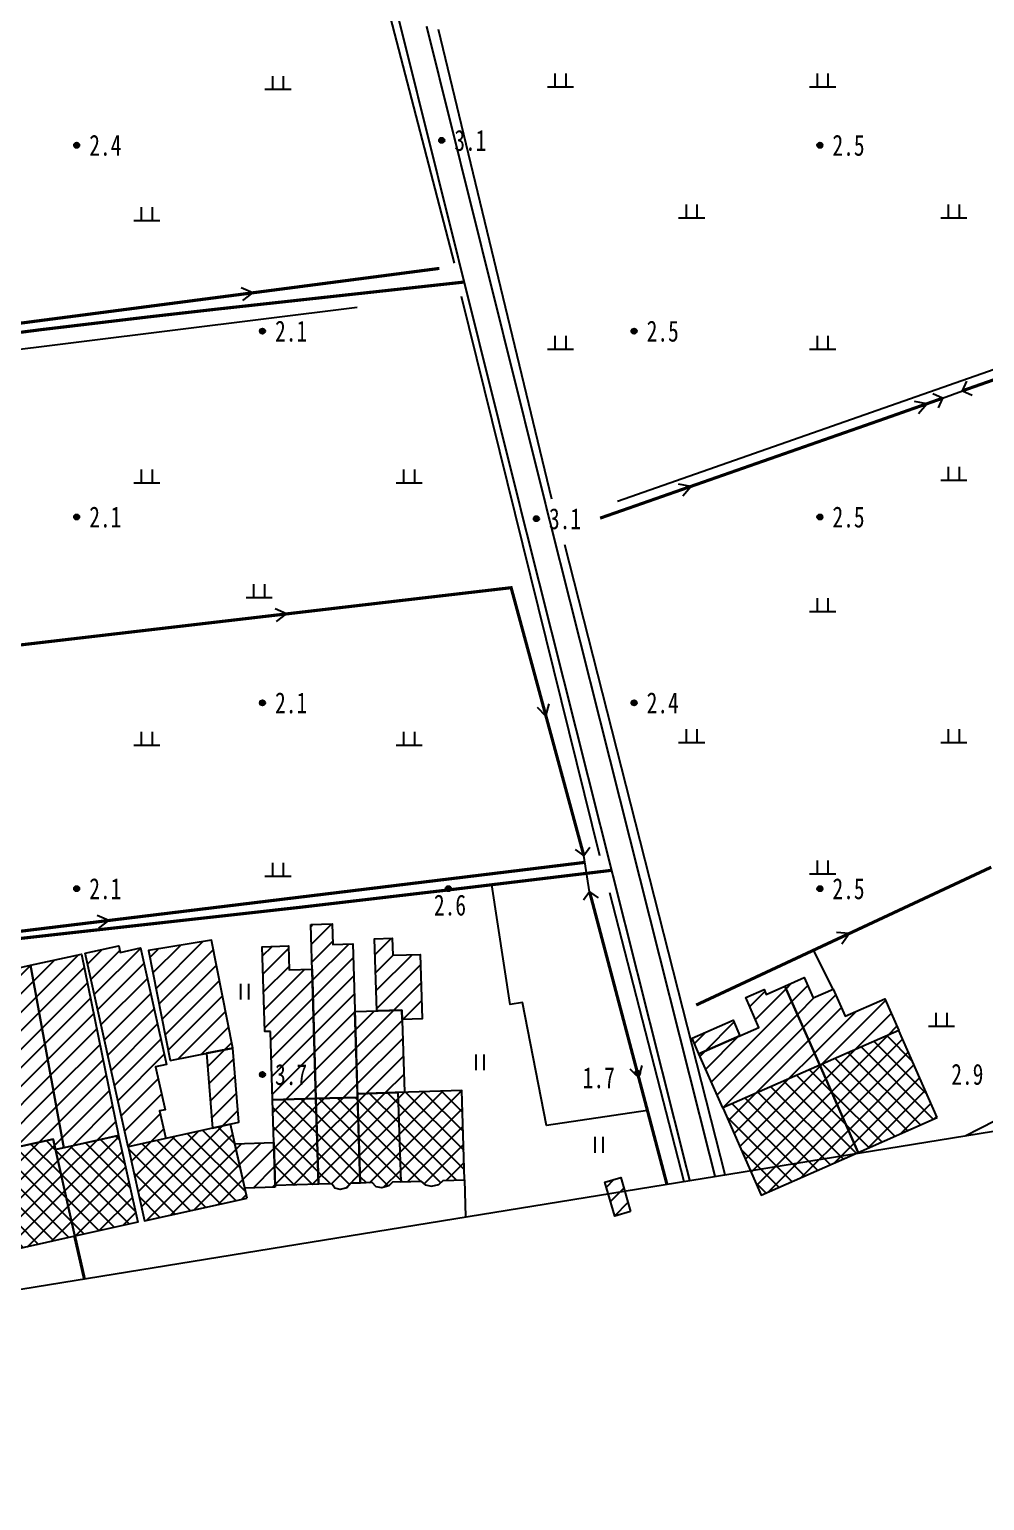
# Model space of a CAD drawing. Header units: metres. Extents: x 494039 to 619385, y 3351420 to 3402703.
# Drawn here: x 538232.9 to 538415, y 3373745.9 to 3374026.4 of the extents above; entities that cross this region are included whole.
import ezdxf
from ezdxf.enums import TextEntityAlignment as Align

# ---------------------------------------------------------------- set-up
doc = ezdxf.new("R2010")
doc.units = ezdxf.units.M
for name, pattern in [('2180', [0]), ('2430', [0]), ('4430', [0]), ('9376', [0]), ('9610', [0])]:
    doc.linetypes.add(name, pattern=pattern)
for name, color, linetype in [('220200', 130, 'Continuous'), ('220900', 130, '2180'), ('261301', 141, 'Continuous'), ('310300', 8, 'Continuous'), ('310500', 8, 'Continuous'), ('380201', 8, '2430'), ('420500', 8, 'Continuous'), ('440300', 8, '4430'), ('720100', 8, 'Continuous'), ('810100', 8, '9610'), ('810302', 8, 'Continuous'), ('810510', 8, 'Continuous'), ('810600', 8, 'Continuous'), ('范围线', 8, 'Continuous')]:
    doc.layers.add(name, color=color, linetype=linetype)
pattern_1 = [(45, (0, 0), (-1.767766953, 1.767766953), []), (135, (0, 0), (-1.767766953, -1.767766953), [])]
pattern_2 = [(45, (0, 0), (-1.767766953, 1.767766953), [])]

# ---------------------------------------------------------------- blocks, each defined once
blk = doc.blocks.new('gu')
at = {"flags": 128}
for points in [[(3.75, 0), (-3.75, 0)], [(2.71, -0.6), (3.75, 0), (3.75, 0), (2.71, 0.6)]]:
    blk.add_lwpolyline(points, dxfattribs=at)
blk = doc.blocks.new('p_point')
for radius in [0.25, 0.2, 0.15, 0.1, 0.05]:
    blk.add_circle((0, 0), radius)
blk.add_point((0, 0))
blk = doc.blocks.new('ve')
at = {"color": 0, "linetype": 'Continuous'}
for p, q in [((-0.4, 1.5), (-0.4, 0)), ((0.4, 0), (0.4, 1.5))]:
    blk.add_line(p, q, dxfattribs=at)
blk = doc.blocks.new('vm')
at = {"linetype": 'Continuous'}
for p, q in [((1.25, 0), (-1.25, 0)), ((-0.5, 0), (-0.5, 1.3)), ((0.5, 1.3), (0.5, 0))]:
    blk.add_line(p, q, dxfattribs=at)
blk = doc.blocks.new('1-3&1-4')
at = {"layer": '310300', "linetype": 'Continuous'}
h = blk.add_hatch(dxfattribs=at)
h.set_pattern_fill('ANSI31', color=8, scale=20, style=0)
h.set_pattern_definition(pattern_2)
h.paths.add_polyline_path([(538286.4872, 3373855.7775), (538290.5644, 3373855.9019), (538290.6853, 3373851.9394), (538294.5309, 3373852.0567), (538295.4235, 3373822.7991), (538287.5007, 3373822.5574)])
h = blk.add_hatch(dxfattribs=at)
h.set_pattern_fill('ANSI31', color=8, scale=20, style=0)
h.set_pattern_definition(pattern_2)
h.paths.add_polyline_path([(538259.7219, 3373829.8304), (538271.6517, 3373832.1931), (538267.5806, 3373852.7485), (538255.5754, 3373850.7664)])
h = blk.add_hatch(dxfattribs=at)
h.set_pattern_fill('ANSI31', color=8, scale=20, style=0)
h.set_pattern_definition(pattern_2)
h.paths.add_polyline_path([(538299.1051, 3373839.2805), (538298.6856, 3373853.0306), (538302.0316, 3373853.1327), (538302.1308, 3373849.8821), (538307.3758, 3373850.0421), (538307.7496, 3373837.7915), (538303.9259, 3373837.6749), (538303.8725, 3373839.4259)])
h = blk.add_hatch(dxfattribs=at)
h.set_pattern_fill('ANSI31', color=8, scale=20, style=0)
h.set_pattern_definition(pattern_2)
h.paths.add_polyline_path([(538239.4222, 3373813.1975), (538233.0944, 3373847.9726), (538242.8115, 3373850.0807), (538249.8692, 3373815.5196)])
h = blk.add_hatch(dxfattribs=at)
h.set_pattern_fill('ANSI31', color=8, scale=20, style=0)
h.set_pattern_definition(pattern_2)
h.paths.add_polyline_path([(538243.4618, 3373850.2841), (538249.894, 3373851.7137), (538250.1766, 3373850.4424), (538254.0724, 3373851.3083), (538259.0171, 3373829.0618), (538256.9132, 3373828.5942), (538258.7272, 3373820.4329), (538257.6889, 3373820.2021), (538258.8569, 3373814.9472), (538251.671, 3373813.35)])
h = blk.add_hatch(dxfattribs=at)
h.set_pattern_fill('ANSI31', color=8, scale=20, style=0)
h.set_pattern_definition(pattern_2)
h.paths.add_polyline_path([(538278.7995, 3373835.3745), (538277.7547, 3373835.3426), (538277.2613, 3373851.5144), (538282.2545, 3373851.6668), (538282.3931, 3373847.122), (538286.7472, 3373847.2549), (538287.5007, 3373822.5574), (538279.1983, 3373822.3041)])
h = blk.add_hatch(dxfattribs=at)
h.set_pattern_fill('ANSI31', color=8, scale=20, style=0)
h.set_pattern_definition(pattern_2)
h.paths.add_polyline_path([(538222.4034, 3373808.2416), (538214.4915, 3373843.8378), (538233.0944, 3373847.9726), (538239.4222, 3373813.1975), (538237.8237, 3373812.8422), (538237.3788, 3373814.8439), (538228.9736, 3373812.9757), (538229.667, 3373809.856)])
h = blk.add_hatch(dxfattribs=at)
h.set_pattern_fill('ANSI31', color=8, scale=20, style=0)
h.set_pattern_definition(pattern_2)
h.paths.add_polyline_path([(538365.0682, 3373820.7926), (538360.522, 3373831.117), (538371.9518, 3373836.1499), (538369.45, 3373841.8316), (538372.9269, 3373843.3626), (538373.3374, 3373842.4303), (538376.915, 3373844.0057), (538383.5525, 3373828.9318)])
h = blk.add_hatch(dxfattribs=at)
h.set_pattern_fill('ANSI31', color=8, scale=20, style=0)
h.set_pattern_definition(pattern_2)
h.paths.add_polyline_path([(538376.915, 3373844.0057), (538380.5852, 3373845.6218), (538382.2903, 3373841.7496), (538386.117, 3373843.4346), (538388.3992, 3373838.2518), (538395.9616, 3373841.5817), (538398.6118, 3373835.5629), (538383.5525, 3373828.9318)])
h = blk.add_hatch(dxfattribs=at)
h.set_pattern_fill('ANSI31', color=8, scale=20, style=0)
h.set_pattern_definition(pattern_2)
h.paths.add_polyline_path([(538294.9246, 3373839.153), (538303.8725, 3373839.4259), (538304.3501, 3373823.7711), (538295.4021, 3373823.4981)])
h = blk.add_hatch(dxfattribs=at)
h.set_pattern_fill('ANSI31', color=8, scale=20, style=0)
h.set_pattern_definition(pattern_2)
h.paths.add_polyline_path([(538360.522, 3373831.117), (538359.2195, 3373834.0751), (538367.0227, 3373837.5111), (538368.3252, 3373834.553)])
h = blk.add_hatch(dxfattribs=at)
h.set_pattern_fill('ANSI31', color=8, scale=20, style=0)
h.set_pattern_definition(pattern_2)
h.paths.add_polyline_path([(538267.7571, 3373816.9254), (538272.7903, 3373818.0441), (538271.6517, 3373832.1931), (538266.6089, 3373831.1944)])
h = blk.add_hatch(dxfattribs=at)
h.set_pattern_fill('ANSI31', color=8, scale=20, style=0)
h.set_pattern_definition(pattern_2)
h.paths.add_polyline_path([(538279.7049, 3373805.6969), (538273.9327, 3373805.5208), (538272.0557, 3373813.9657), (538279.4458, 3373814.1912)])
h = blk.add_hatch(dxfattribs=at)
h.set_pattern_fill('ANSI31', color=8, scale=20, style=0)
h.set_pattern_definition(pattern_2)
h.paths.add_polyline_path([(538347.4926, 3373801.0238), (538344.4844, 3373800.154), (538342.6078, 3373806.6445), (538345.616, 3373807.5143)])
at = {"layer": '310500', "linetype": 'Continuous'}
h = blk.add_hatch(dxfattribs=at)
h.set_pattern_fill('ANSI37', color=8, scale=20, style=0)
h.set_pattern_definition(pattern_1)
h.paths.add_polyline_path([(538405.9297, 3373818.9439), (538398.6118, 3373835.5629), (538383.5525, 3373828.9318), (538390.8703, 3373812.3128)])
h = blk.add_hatch(dxfattribs=at)
h.set_pattern_fill('ANSI37', color=8, scale=20, style=0)
h.set_pattern_definition(pattern_1)
h.paths.add_polyline_path([(538365.0682, 3373820.7926), (538372.386, 3373804.1736), (538390.8703, 3373812.3128), (538383.5525, 3373828.9318)])
h = blk.add_hatch(dxfattribs=at)
h.set_pattern_fill('ANSI37', color=8, scale=20, style=0)
h.set_pattern_definition(pattern_1)
h.paths.add_polyline_path([(538279.6964, 3373805.977), (538279.1983, 3373822.3041), (538287.5007, 3373822.5574), (538287.9988, 3373806.2303)])
h = blk.add_hatch(dxfattribs=at)
h.set_pattern_fill('ANSI37', color=8, scale=20, style=0)
h.set_pattern_definition(pattern_1)
h.paths.add_polyline_path([(538287.9988, 3373806.2303), (538287.5007, 3373822.5574), (538295.4235, 3373822.7991), (538295.9216, 3373806.472), (538294.1443, 3373806.4178), (538293.3768, 3373805.5579), (538292.0905, 3373805.2628), (538291.1207, 3373805.5096), (538290.5246, 3373806.3073)])
h = blk.add_hatch(dxfattribs=at)
h.set_pattern_fill('ANSI37', color=8, scale=20, style=0)
h.set_pattern_definition(pattern_1)
h.paths.add_polyline_path([(538295.9216, 3373806.472), (538295.4021, 3373823.4981), (538303.1368, 3373823.7341), (538303.6562, 3373806.708), (538302.1015, 3373806.6605), (538301.4083, 3373805.9569), (538300.0753, 3373805.5682), (538298.9604, 3373805.7166), (538298.1926, 3373806.5413)])
h = blk.add_hatch(dxfattribs=at)
h.set_pattern_fill('ANSI37', color=8, scale=20, style=0)
h.set_pattern_definition(pattern_1)
h.paths.add_polyline_path([(538315.8388, 3373807.0796), (538315.3194, 3373824.1057), (538303.1368, 3373823.7341), (538303.6562, 3373806.708), (538307.5057, 3373806.8254), (538308.2961, 3373806.1124), (538309.5534, 3373805.8656), (538310.9457, 3373806.1789), (538311.7659, 3373806.9554)])
h = blk.add_hatch(dxfattribs=at)
h.set_pattern_fill('ANSI37', color=8, scale=20, style=0)
h.set_pattern_definition(pattern_1)
h.paths.add_polyline_path([(538274.356, 3373803.6165), (538271.2265, 3373817.6966), (538251.671, 3373813.35), (538254.8006, 3373799.27)])
h = blk.add_hatch(dxfattribs=at)
h.set_pattern_fill('ANSI37', color=8, scale=20, style=0)
h.set_pattern_definition(pattern_1)
h.paths.add_polyline_path([(538222.4034, 3373808.2416), (538229.667, 3373809.856), (538228.9736, 3373812.9757), (538237.3788, 3373814.8439), (538241.4976, 3373796.3132), (538225.8288, 3373792.8305)])
h = blk.add_hatch(dxfattribs=at)
h.set_pattern_fill('ANSI37', color=8, scale=20, style=0)
h.set_pattern_definition(pattern_1)
h.paths.add_polyline_path([(538237.8237, 3373812.8422), (538249.8692, 3373815.5196), (538253.5431, 3373798.9905), (538241.4976, 3373796.3132)])
at = {"layer": '220200', "color": 141, "linetype": 'Continuous', "const_width": 0.6, "flags": 128}
for points, elevation in [([(538410.8008, 3373957.5001), (538465.7548, 3373976.7877), (538498.4606, 3373988.7549)], 2.5575), ([(538197.6363, 3373965.9964), (538311.0208, 3373980.8124)], 1.9498)]:
    blk.add_lwpolyline(points, dxfattribs=dict(at, elevation=elevation))
for points in [[(538395.6175, 3373952.0713), (538406.94, 3373956.0576)], [(538341.6756, 3373933.2093), (538395.6175, 3373952.0713)], [(538202.1489, 3373905.6572), (538324.7079, 3373919.9545), (538338.5742, 3373868.8784)], [(538338.7787, 3373867.5958), (538201.4514, 3373850.8412), (538142.9518, 3373843.6256)], [(538359.9998, 3373840.4013), (538416.2637, 3373866.6865)], [(538339.6717, 3373861.997), (538354.415, 3373806.2369)]]:
    blk.add_lwpolyline(points, dxfattribs=at)
at = {"layer": '220900', "color": 141, "linetype": 'Continuous'}
for p, q in [((538410.8008, 3373957.5001), (538411.6306, 3373959.3198)), ((538406.94, 3373956.0576), (538405.1203, 3373956.8874)), ((538410.8008, 3373957.5001), (538412.6205, 3373956.6703)), ((538406.94, 3373956.0576), (538406.1102, 3373954.2379)), ((538338.5742, 3373868.8784), (538336.9549, 3373870.0522)), ((538338.5742, 3373868.8784), (538339.748, 3373870.4977)), ((538339.6717, 3373861.997), (538338.4979, 3373860.3777)), ((538339.6717, 3373861.997), (538341.291, 3373860.8232))]:
    blk.add_line(p, q, dxfattribs=at)
at = {"layer": '220900', "color": 141, "linetype": '2180', "flags": 128}
for points, elevation in [([(538406.94, 3373956.0576), (538410.8008, 3373957.5001)], 2.5575), ([(538339.6717, 3373861.997), (538338.5742, 3373868.8784)], 2.0609)]:
    blk.add_lwpolyline(points, dxfattribs=dict(at, elevation=elevation))
at = {"layer": '310300', "color": 8, "linetype": 'Continuous', "flags": 128}
for points, elevation in [([(538286.4872, 3373855.7775), (538290.5644, 3373855.9019), (538290.6853, 3373851.9394), (538294.5309, 3373852.0567), (538295.4235, 3373822.7991), (538287.5007, 3373822.5574)], 7.7868), ([(538259.7219, 3373829.8304), (538271.6517, 3373832.1931), (538267.5806, 3373852.7485), (538255.5754, 3373850.7664)], 7.8754), ([(538299.1051, 3373839.2805), (538298.6856, 3373853.0306), (538302.0316, 3373853.1327), (538302.1308, 3373849.8821), (538307.3758, 3373850.0421), (538307.7496, 3373837.7915), (538303.9259, 3373837.6749), (538303.8725, 3373839.4259)], 8.1414), ([(538239.4222, 3373813.1975), (538233.0944, 3373847.9726), (538242.8115, 3373850.0807), (538249.8692, 3373815.5196)], 7.3829), ([(538243.4618, 3373850.2841), (538249.894, 3373851.7137), (538250.1766, 3373850.4424), (538254.0724, 3373851.3083), (538259.0171, 3373829.0618), (538256.9132, 3373828.5942), (538258.7272, 3373820.4329), (538257.6889, 3373820.2021), (538258.8569, 3373814.9472), (538251.671, 3373813.35)], 7.8754), ([(538278.7995, 3373835.3745), (538277.7547, 3373835.3426), (538277.2613, 3373851.5144), (538282.2545, 3373851.6668), (538282.3931, 3373847.122), (538286.7472, 3373847.2549), (538287.5007, 3373822.5574), (538279.1983, 3373822.3041)], 9.0872), ([(538222.4034, 3373808.2416), (538214.4915, 3373843.8378), (538233.0944, 3373847.9726), (538239.4222, 3373813.1975), (538237.8237, 3373812.8422), (538237.3788, 3373814.8439), (538228.9736, 3373812.9757), (538229.667, 3373809.856)], 7.3829), ([(538365.0682, 3373820.7926), (538360.522, 3373831.117), (538371.9518, 3373836.1499), (538369.45, 3373841.8316), (538372.9269, 3373843.3626), (538373.3374, 3373842.4303), (538376.915, 3373844.0057), (538383.5525, 3373828.9318)], 7.2991), ([(538376.915, 3373844.0057), (538380.5852, 3373845.6218), (538382.2903, 3373841.7496), (538386.117, 3373843.4346), (538388.3992, 3373838.2518), (538395.9616, 3373841.5817), (538398.6118, 3373835.5629), (538383.5525, 3373828.9318)], 5.9691), ([(538294.9246, 3373839.153), (538303.8725, 3373839.4259), (538304.3501, 3373823.7711), (538295.4021, 3373823.4981)], 9.1759), ([(538360.522, 3373831.117), (538359.2195, 3373834.0751), (538367.0227, 3373837.5111), (538368.3252, 3373834.553)], 4.2697), ([(538267.7571, 3373816.9254), (538272.7903, 3373818.0441), (538271.6517, 3373832.1931), (538266.6089, 3373831.1944)], 6.1908), ([(538279.7049, 3373805.6969), (538273.9327, 3373805.5208), (538272.0557, 3373813.9657), (538279.4458, 3373814.1912)], 6.1908)]:
    blk.add_lwpolyline(points, close=True, dxfattribs=dict(at, elevation=elevation))
blk.add_lwpolyline([(538347.4926, 3373801.0238), (538344.4844, 3373800.154), (538342.6078, 3373806.6445), (538345.616, 3373807.5143)], close=True, dxfattribs=at)
at = {"layer": '310500', "color": 8, "linetype": 'Continuous', "flags": 128}
for points, elevation in [([(538405.9297, 3373818.9439), (538398.6118, 3373835.5629), (538383.5525, 3373828.9318), (538390.8703, 3373812.3128)], 12.4097), ([(538365.0682, 3373820.7926), (538372.386, 3373804.1736), (538390.8703, 3373812.3128), (538383.5525, 3373828.9318)], 12.4097), ([(538279.6964, 3373805.977), (538279.1983, 3373822.3041), (538287.5007, 3373822.5574), (538287.9988, 3373806.2303)], 15.0278), ([(538287.9988, 3373806.2303), (538287.5007, 3373822.5574), (538295.4235, 3373822.7991), (538295.9216, 3373806.472), (538294.1443, 3373806.4178), (538293.3768, 3373805.5579), (538292.0905, 3373805.2628), (538291.1207, 3373805.5096), (538290.5246, 3373806.3073)], 15.0278), ([(538295.9216, 3373806.472), (538295.4021, 3373823.4981), (538303.1368, 3373823.7341), (538303.6562, 3373806.708), (538302.1015, 3373806.6605), (538301.4083, 3373805.9569), (538300.0753, 3373805.5682), (538298.9604, 3373805.7166), (538298.1926, 3373806.5413)], 15.0278), ([(538315.8388, 3373807.0796), (538315.3194, 3373824.1057), (538303.1368, 3373823.7341), (538303.6562, 3373806.708), (538307.5057, 3373806.8254), (538308.2961, 3373806.1124), (538309.5534, 3373805.8656), (538310.9457, 3373806.1789), (538311.7659, 3373806.9554)], 15.0278), ([(538274.356, 3373803.6165), (538271.2265, 3373817.6966), (538251.671, 3373813.35), (538254.8006, 3373799.27)], 14.106), ([(538222.4034, 3373808.2416), (538229.667, 3373809.856), (538228.9736, 3373812.9757), (538237.3788, 3373814.8439), (538241.4976, 3373796.3132), (538225.8288, 3373792.8305)], 14.2914), ([(538237.8237, 3373812.8422), (538249.8692, 3373815.5196), (538253.5431, 3373798.9905), (538241.4976, 3373796.3132)], 14.106)]:
    blk.add_lwpolyline(points, close=True, dxfattribs=dict(at, elevation=elevation))
at = {"layer": '380201', "color": 8, "linetype": '2430', "const_width": 0.6, "elevation": 5.3854, "flags": 128}
blk.add_lwpolyline([(538243.3414, 3373788.217), (538241.4976, 3373796.3132)], dxfattribs=at)
at = {"layer": '420500', "color": 8, "linetype": 'Continuous', "const_width": 0.4, "flags": 128}
for points in [[(538262.2928, 3374186.651), (538275.5862, 3374137.5805), (538304.1121, 3374024.9847), (538327.1956, 3373932.303), (538358.7587, 3373806.9416)], [(538363.5886, 3373807.7252), (538331.8769, 3373933.4748), (538308.584, 3374026.9832)]]:
    blk.add_lwpolyline(points, dxfattribs=at)
at = {"layer": '440300', "color": 8, "linetype": '4430', "const_width": 0.6, "flags": 128}
for points in [[(538315.7606, 3373978.2152), (538268.7983, 3373973.0741), (538255.6556, 3373971.5805), (538235.0159, 3373969.1295), (538211.2323, 3373966.0706), (538189.9261, 3373963.1337), (538161.5276, 3373959.1395), (538150.874, 3373957.6753), (538134.8817, 3373955.5728), (538114.6494, 3373953.1417), (538075.4016, 3373948.7121)], [(538343.8693, 3373866.0789), (538313.9973, 3373862.4873), (538284.1136, 3373858.9889), (538224.6366, 3373852.3725), (538207.095, 3373850.2791), (538197.921, 3373849.0991), (538184.6268, 3373847.2626), (538138.756, 3373840.4959)]]:
    blk.add_lwpolyline(points, dxfattribs=at)
at = {"layer": '810100', "color": 8, "linetype": '9610', "flags": 128}
for points in [[(538350.6982, 3373820.2938), (538331.4703, 3373817.4654), (538326.9056, 3373840.887), (538324.5546, 3373840.4755), (538321.0483, 3373863.3389)], [(538411.2728, 3373815.4612), (538422.8208, 3373821.3625), (538420.7009, 3373826.1549)]]:
    blk.add_lwpolyline(points, dxfattribs=at)
for points, elevation in [([(538386.117, 3373843.4346), (538382.3733, 3373850.8537)], 3.4686), ([(538315.8388, 3373807.0796), (538315.9969, 3373800.0042)], 2.9762)]:
    blk.add_lwpolyline(points, dxfattribs=dict(at, elevation=elevation))
at = {"layer": '810510', "color": 8, "linetype": '9376', "flags": 128}
for points in [[(538280.0912, 3374109.4746), (538300.7926, 3374031.8805), (538313.8645, 3373981.8156)], [(538332.4825, 3373936.8211), (538310.8755, 3374026.349)], [(538345.0128, 3373936.4178), (538591.667, 3374022.8626)], [(538315.1618, 3373975.5117), (538341.556, 3373868.9316)], [(538365.5116, 3373808.0372), (538334.9183, 3373928.0943)], [(538343.436, 3373861.8745), (538357.6077, 3373806.7549)]]:
    blk.add_lwpolyline(points, dxfattribs=at)
at = {"layer": '810510', "color": 8, "linetype": '9376', "elevation": 2.2826, "flags": 128}
blk.add_lwpolyline([(538206.9769, 3373962.444), (538295.3743, 3373973.3985)], dxfattribs=at)
at = {"layer": '范围线', "color": 8}
blk.add_lwpolyline([(535819.6419, 3373601.2022), (537627.1126, 3373688.2437), (538787.7298, 3373876.5354), (540484.0612, 3374633.6129), (539516.8326, 3374541.113), (537774.5038, 3374098.173), (535819.6419, 3373601.2022)], dxfattribs=at)
at = {"layer": '261301', "color": 141, "linetype": 'Continuous', "xscale": 2, "yscale": 2}
for p, rotation in [((538268.0382, 3373975.1958, 1.9498), 7.442721758749393), ((538396.8833, 3373952.5169, 2.7372), 19.39462136517836), ((538351.9251, 3373936.7933, 3.3301), 19.27430022820089), ((538274.4542, 3373914.0921, 1.8759), 6.652040001468857), ((538329.3876, 3373902.717, 1.8925), 285.1897425263672), ((538240.5521, 3373855.6117, 2.0097), 6.955707632888196), ((538382.3733, 3373850.8537, 3.0655), 25.03825564721697), ((538347.1247, 3373833.809, 1.8186), 284.8115903815809)]:
    blk.add_blockref('gu', p, dxfattribs=dict(at, rotation=rotation))
at = {"layer": '720100', "color": 8, "linetype": 'Continuous', "xscale": 2, "yscale": 2, "zscale": 2}
for p in [(538241.8698, 3374004.288, 2.4209), (538311.4793, 3374005.2204, 3.111), (538383.5794, 3374004.2883, 2.5374), (538277.2971, 3373968.8607, 2.1), (538348.1519, 3373968.8608, 2.5179), (538241.8697, 3373933.4332, 2.0875), (538383.5792, 3373933.4335, 2.4535), (538329.5249, 3373933.1029, 3.0741), (538277.297, 3373898.0059, 2.0782), (538348.1518, 3373898.006, 2.4491), (538241.8695, 3373862.5784, 2.1207), (538312.7243, 3373862.5786, 2.569), (538383.5791, 3373862.5787, 2.51), (538277.2968, 3373827.1511, 3.7307), (538348.812, 3373827.4276, 1.7093)]:
    blk.add_blockref('p_point', p, dxfattribs=at)
at = {"layer": '810302', "color": 8, "linetype": 'Continuous', "xscale": 2, "yscale": 2}
for p in [(538334.1277, 3374015.3703), (538384.1277, 3374015.3703), (538280.2576, 3374014.8893), (538359.1277, 3373990.3703), (538409.1277, 3373990.3703), (538255.2576, 3373989.8893), (538334.1277, 3373965.3703), (538384.1277, 3373965.3703), (538255.2576, 3373939.8893), (538305.2576, 3373939.8893), (538409.1277, 3373940.3703), (538276.6601, 3373918.0343), (538384.1277, 3373915.3703), (538255.2576, 3373889.8893), (538305.2576, 3373889.8893), (538359.1277, 3373890.3703), (538409.1277, 3373890.3703), (538280.2576, 3373864.8893), (538384.1277, 3373865.3703), (538406.7672, 3373836.3218)]:
    blk.add_blockref('vm', p, dxfattribs=at)
at = {"layer": '810600', "color": 8, "linetype": 'Continuous', "xscale": 2, "yscale": 2}
for p in [(538273.8812, 3373841.4613, 3.768), (538318.7635, 3373827.9605, 3.768), (538341.4845, 3373812.2539, 3.768)]:
    blk.add_blockref('ve', p, dxfattribs=at)
at = {"layer": '720100', "color": 8, "width": 0.75}
for s, p in [('3.1', (538313.8793, 3374005.2204, 3.111)), ('2.4', (538244.2698, 3374004.288, 2.4209)), ('2.5', (538385.9794, 3374004.2883, 2.5374)), ('2.1', (538279.6971, 3373968.8607, 2.1)), ('2.5', (538350.5519, 3373968.8608, 2.5179)), ('2.1', (538244.2697, 3373933.4332, 2.0875)), ('3.1', (538331.9249, 3373933.1029, 3.0741)), ('2.5', (538385.9792, 3373933.4335, 2.4535)), ('2.1', (538279.697, 3373898.0059, 2.0782)), ('2.4', (538350.5518, 3373898.006, 2.4491)), ('2.1', (538244.2695, 3373862.5784, 2.1207)), ('2.5', (538385.9791, 3373862.5787, 2.51)), ('2.6', (538309.991, 3373859.4544, 2.569)), ('3.7', (538279.6968, 3373827.1511, 3.7307)), ('1.7', (538338.3646, 3373826.5474, 1.7093)), ('2.9', (538408.635, 3373827.2014, 2.9355))]:
    blk.add_text(s, height=4, dxfattribs=at).set_placement(p, align=Align.MIDDLE_LEFT)

msp = doc.modelspace()

# ---------------------------------------------------------------- block references
msp.add_blockref('1-3&1-4', (0, 0))

doc.saveas('drawing.dxf')
